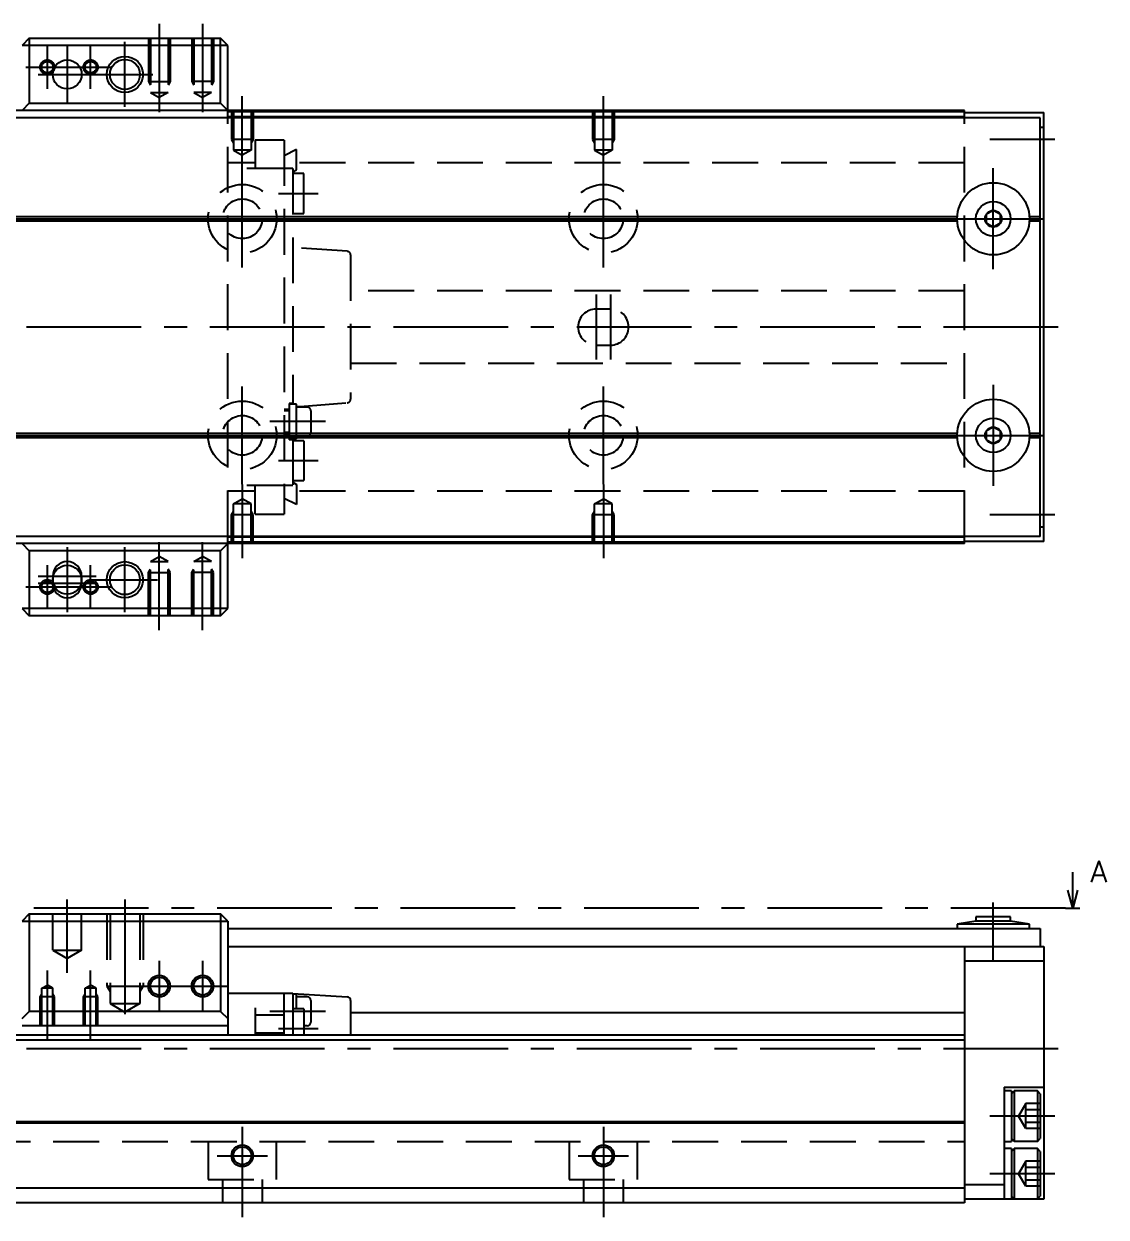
# Model space of a CAD drawing. Extents: x -2 to 504, y -8 to 279.
# Drawn here: x 354.5 to 504.4, y 8 to 173.3 of the extents above; entities that cross this region are included whole.
import ezdxf

# ---------------------------------------------------------------- set-up
doc = ezdxf.new("R2010")
doc.units = 0
doc.header["$LTSCALE"] = 0.5
doc.linetypes.add('CENTER', pattern=[50.8, 31.75, -6.35, 6.35, -6.35])
doc.linetypes.add('DASHED', pattern=[19.05, 12.7, -6.35])
for name, color, linetype in [('MSM_CENTER', 1, 'CENTER'), ('MSM_CONTINUOUS', 7, 'CONTINUOUS'), ('MSM_DASHED', 4, 'DASHED'), ('MSM_NARROW', 5, 'CONTINUOUS'), ('MSM_PART_NUMBER', 7, 'CONTINUOUS')]:
    doc.layers.add(name, color=color, linetype=linetype)
doc.styles.get("Standard").update_dxf_attribs({"font": 'txt.shx', "height": 3, "bigfont": 'bigfont.shx'})

msp = doc.modelspace()

# ---------------------------------------------------------------- linework, layer by layer
at = {"layer": 'MSM_CENTER'}
for p, q in [((373.26, 173.3), (373.26, 161.09)), ((379.26, 173.3), (379.26, 161.09)), ((357.76, 164.3), (357.76, 170.3)), ((360.51, 170.3), (360.51, 162.3)), ((363.76, 164.3), (363.76, 170.3)), ((368.51, 161.8), (368.51, 170.8)), ((354.76, 167.3), (366.76, 167.3)), ((356.51, 166.3), (373.01, 166.3)), ((384.76, 153.09), (384.76, 163.3)), ((434.76, 153.09), (434.76, 163.3)), ((497.26, 157.3), (488.26, 157.3)), ((384.76, 139.55), (384.76, 153.05)), ((434.76, 139.55), (434.76, 153.05)), ((488.76, 139.3), (488.76, 153.3)), ((389.76, 149.8), (395.26, 149.8)), ((378.01, 146.3), (391.51, 146.3)), ((428.01, 146.3), (441.51, 146.3)), ((481.76, 146.3), (495.76, 146.3)), ((433.76, 135.8), (433.76, 126.8)), ((435.76, 135.8), (435.76, 126.8)), ((497.76, 131.3), (196.26, 131.3)), ((384.76, 109.55), (384.76, 123.05)), ((434.76, 109.55), (434.76, 123.05)), ((488.76, 123.3), (488.76, 109.3)), ((396.26, 118.2), (388.56, 118.2)), ((378.01, 116.3), (391.51, 116.3)), ((428.01, 116.3), (441.51, 116.3)), ((481.76, 116.3), (495.76, 116.3)), ((389.76, 112.8), (395.26, 112.8)), ((384.76, 109.51), (384.76, 99.3)), ((434.76, 109.51), (434.76, 99.3)), ((497.26, 105.3), (488.26, 105.3)), ((373.26, 89.3), (373.26, 101.51)), ((379.26, 89.3), (379.26, 101.51)), ((360.51, 100.8), (360.51, 91.8)), ((368.51, 91.8), (368.51, 100.8)), ((357.76, 92.3), (357.76, 98.3)), ((363.76, 92.3), (363.76, 98.3)), ((356.51, 96.8), (364.51, 96.8)), ((364.01, 96.3), (373.01, 96.3)), ((354.76, 95.3), (366.76, 95.3)), ((356.51, 95.8), (364.51, 95.8)), ((360.51, 41.85), (360.51, 52)), ((368.51, 52), (368.51, 34.41)), ((488.76, 43.5), (488.76, 51.6)), ((498.76, 50.8), (189.76, 50.8)), ((373.26, 43.5), (373.26, 36.5)), ((379.26, 43.5), (379.26, 36.5)), ((357.76, 32.5), (357.76, 42.15)), ((363.76, 32.5), (363.76, 42.15)), ((369.76, 40), (382.76, 40)), ((396.26, 36.5), (388.56, 36.5)), ((395.26, 34.1), (389.76, 34.1)), ((497.76, 31.3), (196.26, 31.3)), ((497.26, 22), (488.26, 22)), ((384.76, 20.5), (384.76, 8)), ((434.76, 20.5), (434.76, 8)), ((381.26, 16.5), (388.26, 16.5)), ((431.26, 16.5), (438.26, 16.5)), ((497.26, 14), (488.26, 14))]:
    msp.add_line(p, q, dxfattribs=at)
at = {"layer": 'MSM_CONTINUOUS'}
for p, q in [((355.26, 171.3), (354.26, 170.3)), ((382.76, 170.3), (354.26, 170.3)), ((355.26, 171.3), (381.76, 171.3)), ((355.26, 171.3), (355.26, 162.3)), ((382.76, 170.3), (381.76, 171.3)), ((381.76, 162.3), (381.76, 171.3)), ((382.76, 160.3), (382.76, 170.3)), ((355.26, 162.3), (354.26, 161.3)), ((355.26, 162.3), (381.76, 162.3)), ((382.76, 161.3), (381.76, 162.3)), ((484.76, 161.3), (234.76, 161.3)), ((484.76, 161.1), (382.76, 161.1)), ((484.76, 160.4), (382.76, 160.4)), ((484.76, 160.3), (484.76, 161.3)), ((484.76, 161), (495.76, 161)), ((495.76, 101.6), (495.76, 161)), ((495.26, 160.3), (223.26, 160.3)), ((495.26, 102.3), (495.26, 160.3)), ((495.26, 159), (495.76, 159)), ((488.76, 147.45), (487.76, 146.88)), ((489.76, 146.88), (488.76, 147.45)), ((234.75, 146.6), (483.77, 146.6)), ((234.75, 146), (483.77, 146)), ((234.76, 146.3), (483.76, 146.3)), ((487.76, 146.88), (487.76, 145.72)), ((487.76, 145.72), (488.76, 145.15)), ((488.76, 145.15), (489.76, 145.72)), ((489.76, 145.72), (489.76, 146.88)), ((493.75, 146.6), (495.26, 146.6)), ((493.75, 146), (495.26, 146)), ((493.76, 146.3), (495.26, 146.3)), ((488.76, 117.45), (487.76, 116.88)), ((489.76, 116.88), (488.76, 117.45)), ((234.75, 116.6), (483.77, 116.6)), ((234.75, 116), (483.77, 116)), ((234.76, 116.3), (483.76, 116.3)), ((487.76, 116.88), (487.76, 115.72)), ((487.76, 115.72), (488.76, 115.15)), ((488.76, 115.15), (489.76, 115.72)), ((489.76, 115.72), (489.76, 116.88)), ((493.75, 116.6), (495.26, 116.6)), ((493.75, 116), (495.26, 116)), ((493.76, 116.3), (495.26, 116.3)), ((495.76, 103.6), (495.26, 103.6)), ((495.26, 102.3), (223.26, 102.3)), ((484.76, 101.3), (234.76, 101.3)), ((354.26, 101.3), (355.26, 100.3)), ((381.76, 100.3), (382.76, 101.3)), ((382.76, 92.3), (382.76, 102.3)), ((484.76, 102.2), (382.76, 102.2)), ((484.76, 101.5), (382.76, 101.5)), ((484.76, 101.3), (484.76, 102.3)), ((495.76, 101.6), (484.76, 101.6)), ((381.76, 100.3), (355.26, 100.3)), ((355.26, 100.3), (355.26, 91.3)), ((381.76, 91.3), (381.76, 100.3)), ((358.51, 96.8), (358.51, 95.8)), ((362.51, 95.8), (362.51, 96.8)), ((354.26, 92.3), (355.26, 91.3)), ((382.76, 92.3), (354.26, 92.3)), ((381.76, 91.3), (355.26, 91.3)), ((381.76, 91.3), (382.76, 92.3)), ((499.76, 50.8), (499.76, 55.8)), ((499.76, 50.8), (499.09, 53.3)), ((500.43, 53.3), (499.76, 50.8)), ((355.26, 50), (354.26, 49)), ((355.26, 50), (381.76, 50)), ((355.26, 50), (355.26, 36.5)), ((382.76, 49), (381.76, 50)), ((381.76, 50), (381.76, 36.5)), ((491.16, 49.6), (486.36, 49.6)), ((486.36, 49.6), (486.36, 49)), ((491.16, 49), (491.16, 49.6)), ((498.76, 50.8), (500.76, 50.8)), ((354.26, 49), (382.76, 49)), ((382.76, 49), (382.76, 33.2)), ((382.76, 48), (495.26, 48)), ((486.36, 49), (483.76, 48.6)), ((493.76, 48.6), (483.76, 48.6)), ((483.76, 48.6), (483.76, 48)), ((491.16, 49), (486.36, 49)), ((493.76, 48.6), (491.16, 49)), ((493.76, 48), (493.76, 48.6)), ((495.26, 48), (495.26, 45.5)), ((382.76, 45.5), (495.76, 45.5)), ((484.76, 45.5), (484.76, 10)), ((495.76, 45.5), (495.76, 10.5)), ((484.76, 43.5), (495.76, 43.5)), ((391.76, 39), (382.76, 39)), ((390.56, 33.2), (390.56, 39)), ((391.76, 39), (391.76, 33.2)), ((391.76, 39), (399.29, 38.53)), ((392.26, 38.9), (391.76, 38.9)), ((392.26, 36.85), (392.26, 38.9)), ((393.76, 38.5), (392.26, 38.5)), ((399.76, 38.03), (399.76, 33.2)), ((354.26, 35.5), (355.26, 36.5)), ((381.76, 36.5), (355.26, 36.5)), ((381.76, 36.5), (382.76, 35.5)), ((386.56, 37), (386.56, 33.2)), ((393.26, 36.85), (391.76, 36.85)), ((393.26, 36.85), (393.26, 33.2)), ((394.26, 38), (394.26, 35)), ((390.56, 36), (386.56, 36)), ((484.76, 36.3), (399.76, 36.3)), ((484.76, 33.2), (234.76, 33.2)), ((382.76, 34.5), (354.26, 34.5)), ((390.56, 33.5), (386.56, 33.5)), ((393.76, 34.5), (393.26, 34.5)), ((484.76, 32.5), (234.76, 32.5)), ((490.26, 26), (490.26, 10.5)), ((490.26, 26), (495.76, 26)), ((491.26, 25.5), (490.26, 25.5)), ((491.26, 25.1), (491.66, 25.5)), ((491.26, 25.5), (491.26, 18.5)), ((491.66, 25.5), (491.66, 18.5)), ((494.86, 25.5), (491.66, 25.5)), ((495.26, 25.1), (494.86, 25.5)), ((494.86, 25.5), (494.86, 18.5)), ((495.26, 25.1), (495.26, 18.9)), ((484.76, 21.2), (234.76, 21.2)), ((484.76, 21), (234.76, 21)), ((490.26, 18.5), (491.26, 18.5)), ((491.66, 18.5), (491.26, 18.9)), ((494.86, 18.5), (491.66, 18.5)), ((494.86, 18.5), (495.26, 18.9)), ((491.26, 17.5), (490.26, 17.5)), ((491.26, 17.5), (491.26, 10.5)), ((491.26, 17.1), (491.66, 17.5)), ((491.66, 17.5), (491.66, 10.5)), ((494.86, 17.5), (491.66, 17.5)), ((494.86, 17.5), (494.86, 10.5)), ((495.26, 17.1), (494.86, 17.5)), ((495.26, 17.1), (495.26, 10.9)), ((484.76, 12), (234.76, 12)), ((484.76, 12.5), (490.26, 12.5)), ((484.76, 10), (234.76, 10)), ((495.76, 10.5), (484.76, 10.5)), ((491.66, 10.5), (491.26, 10.9)), ((494.86, 10.5), (495.26, 10.9))]:
    msp.add_line(p, q, dxfattribs=at)
for centre, radius in [((360.51, 166.3), 2), ((368.51, 166.3), 2.07), ((488.76, 146.3), 5), ((488.76, 146.3), 2.4), ((488.76, 146.3), 1.15), ((488.76, 116.3), 5), ((488.76, 116.3), 2.4), ((488.76, 116.3), 1.15), ((360.51, 96.3), 2), ((368.51, 96.3), 2.07), ((373.26, 40), 1.23), ((379.26, 40), 1.23), ((384.76, 16.5), 1.23), ((434.76, 16.5), 1.23)]:
    msp.add_circle(centre, radius, dxfattribs=at)
for centre, radius, start, end in [((360.51, 96.8), 2, 0, 180), ((360.51, 95.8), 2, 180, 0), ((393.76, 38), 0.5, 0, 90), ((399.26, 38.03), 0.5, 0, 86.4237), ((393.76, 35), 0.5, 270, 0)]:
    msp.add_arc(centre, radius, start, end, dxfattribs=at)
at = {"layer": 'MSM_DASHED'}
for p, q in [((371.76, 171.3), (371.76, 165.3)), ((372.03, 171.3), (372.03, 163.8)), ((374.49, 171.3), (374.49, 163.8)), ((374.76, 171.3), (374.76, 165.3)), ((377.76, 171.3), (377.76, 165.3)), ((378.03, 171.3), (378.03, 163.8)), ((380.49, 171.3), (380.49, 163.8)), ((380.76, 171.3), (380.76, 165.3)), ((371.76, 165.3), (374.76, 165.3)), ((371.76, 165.3), (372.03, 164.83)), ((372.03, 163.8), (373.26, 163.09)), ((372.03, 163.8), (374.49, 163.8)), ((374.49, 163.8), (373.26, 163.09)), ((374.76, 165.3), (374.49, 164.83)), ((380.76, 165.3), (377.76, 165.3)), ((377.76, 165.3), (378.03, 164.83)), ((378.03, 163.8), (379.26, 163.09)), ((380.49, 163.8), (378.03, 163.8)), ((380.49, 163.8), (379.26, 163.09)), ((380.76, 165.3), (380.49, 164.83)), ((383.26, 161.3), (383.26, 157.3)), ((383.53, 161.3), (383.53, 155.8)), ((385.99, 161.3), (385.99, 155.8)), ((386.26, 161.3), (386.26, 157.3)), ((433.26, 161.3), (433.26, 157.3)), ((433.53, 161.3), (433.53, 155.8)), ((435.99, 161.3), (435.99, 155.8)), ((436.26, 161.3), (436.26, 157.3)), ((382.76, 102.3), (382.76, 160.3)), ((484.76, 102.3), (484.76, 160.3)), ((383.26, 157.3), (383.53, 156.83)), ((386.26, 157.3), (383.26, 157.3)), ((386.26, 157.3), (385.99, 156.83)), ((390.56, 157.2), (386.56, 157.2)), ((386.56, 157.2), (386.56, 153.25)), ((390.56, 157.2), (390.56, 105.4)), ((433.26, 157.3), (433.53, 156.83)), ((436.26, 157.3), (433.26, 157.3)), ((436.26, 157.3), (435.99, 156.83)), ((385.99, 155.8), (383.53, 155.8)), ((383.53, 155.8), (384.76, 155.09)), ((385.99, 155.8), (384.76, 155.09)), ((392.26, 155.89), (390.56, 155.04)), ((392.26, 153.1), (392.26, 155.89)), ((435.99, 155.8), (433.53, 155.8)), ((433.53, 155.8), (434.76, 155.09)), ((435.99, 155.8), (434.76, 155.09)), ((386.56, 154.05), (382.76, 154.05)), ((484.76, 154.05), (392.26, 154.05)), ((391.76, 153.25), (382.76, 153.25)), ((391.76, 153.25), (391.76, 120.6)), ((391.76, 152.8), (392.26, 153.1)), ((393.26, 152.55), (391.76, 152.55)), ((393.26, 147.05), (393.26, 152.55)), ((391.76, 147.05), (393.26, 147.05)), ((399.29, 141.79), (391.76, 142.3)), ((399.76, 141.29), (399.76, 121.31)), ((484.76, 136.3), (399.76, 136.3)), ((435.76, 133.8), (433.76, 133.8)), ((433.76, 128.8), (435.76, 128.8)), ((399.76, 126.3), (484.76, 126.3)), ((391.26, 120.7), (391.26, 115.7)), ((391.76, 120.7), (391.26, 120.7)), ((392.76, 120.31), (399.3, 120.81)), ((391.26, 119.9), (390.56, 119.9)), ((391.26, 119.7), (390.56, 119.7)), ((392.26, 120.6), (391.26, 120.6)), ((392.26, 115.8), (392.26, 120.6)), ((392.26, 120.31), (392.76, 120.31)), ((393.76, 120.2), (392.26, 120.2)), ((394.26, 119.7), (394.26, 116.7)), ((391.26, 116.7), (390.56, 116.7)), ((391.26, 116.5), (390.56, 116.5)), ((391.26, 115.8), (392.26, 115.8)), ((391.76, 115.8), (391.76, 109.35)), ((393.76, 116.2), (392.26, 116.2)), ((391.76, 115.7), (391.26, 115.7)), ((393.26, 115.55), (391.76, 115.55)), ((393.26, 115.55), (393.26, 110.05)), ((391.76, 109.35), (382.76, 109.35)), ((386.56, 105.4), (386.56, 109.35)), ((391.76, 110.05), (393.26, 110.05)), ((391.76, 109.8), (392.26, 109.5)), ((392.26, 109.5), (392.26, 106.71)), ((386.56, 108.55), (382.76, 108.55)), ((383.53, 106.8), (384.76, 107.51)), ((385.99, 106.8), (384.76, 107.51)), ((392.26, 106.71), (390.56, 107.56)), ((484.76, 108.55), (392.26, 108.55)), ((433.53, 106.8), (434.76, 107.51)), ((435.99, 106.8), (434.76, 107.51)), ((383.53, 101.3), (383.53, 106.8)), ((385.99, 106.8), (383.53, 106.8)), ((385.99, 101.3), (385.99, 106.8)), ((433.53, 101.3), (433.53, 106.8)), ((435.99, 106.8), (433.53, 106.8)), ((435.99, 101.3), (435.99, 106.8)), ((383.26, 105.3), (383.53, 105.77)), ((383.26, 101.3), (383.26, 105.3)), ((386.26, 105.3), (383.26, 105.3)), ((386.26, 105.3), (385.99, 105.77)), ((386.26, 101.3), (386.26, 105.3)), ((386.56, 105.4), (390.56, 105.4)), ((433.26, 105.3), (433.53, 105.77)), ((433.26, 101.3), (433.26, 105.3)), ((436.26, 105.3), (433.26, 105.3)), ((436.26, 105.3), (435.99, 105.77)), ((436.26, 101.3), (436.26, 105.3)), ((372.03, 98.8), (373.26, 99.51)), ((374.49, 98.8), (373.26, 99.51)), ((378.03, 98.8), (379.26, 99.51)), ((380.49, 98.8), (379.26, 99.51)), ((371.76, 97.3), (372.03, 97.77)), ((372.03, 91.3), (372.03, 98.8)), ((372.03, 98.8), (374.49, 98.8)), ((374.49, 91.3), (374.49, 98.8)), ((374.76, 97.3), (374.49, 97.77)), ((377.76, 97.3), (378.03, 97.77)), ((378.03, 91.3), (378.03, 98.8)), ((380.49, 98.8), (378.03, 98.8)), ((380.49, 91.3), (380.49, 98.8)), ((380.76, 97.3), (380.49, 97.77)), ((371.76, 91.3), (371.76, 97.3)), ((371.76, 97.3), (374.76, 97.3)), ((374.76, 91.3), (374.76, 97.3)), ((377.76, 91.3), (377.76, 97.3)), ((380.76, 97.3), (377.76, 97.3)), ((380.76, 91.3), (380.76, 97.3)), ((358.51, 45), (358.51, 50)), ((362.51, 45), (362.51, 50)), ((366.01, 50), (366.01, 40)), ((366.44, 50), (366.44, 37.6)), ((370.58, 50), (370.58, 37.6)), ((371.01, 50), (371.01, 40)), ((358.51, 45), (362.51, 45)), ((358.51, 45), (360.51, 43.85)), ((362.51, 45), (360.51, 43.85)), ((356.98, 39.7), (357.76, 40.15)), ((356.98, 34.5), (356.98, 39.7)), ((358.54, 39.7), (356.98, 39.7)), ((358.54, 39.7), (357.76, 40.15)), ((358.54, 34.5), (358.54, 39.7)), ((362.98, 39.7), (363.76, 40.15)), ((362.98, 34.5), (362.98, 39.7)), ((364.54, 39.7), (362.98, 39.7)), ((364.54, 39.7), (363.76, 40.15)), ((364.54, 34.5), (364.54, 39.7)), ((366.01, 40), (371.01, 40)), ((366.01, 40), (366.44, 39.25)), ((371.01, 40), (370.58, 39.25)), ((356.76, 38.5), (356.98, 38.87)), ((356.76, 34.5), (356.76, 38.5)), ((358.76, 38.5), (356.76, 38.5)), ((358.76, 38.5), (358.54, 38.87)), ((358.76, 34.5), (358.76, 38.5)), ((362.76, 38.5), (362.98, 38.87)), ((362.76, 34.5), (362.76, 38.5)), ((364.76, 38.5), (362.76, 38.5)), ((364.76, 38.5), (364.54, 38.87)), ((364.76, 34.5), (364.76, 38.5)), ((366.44, 37.6), (370.58, 37.6)), ((366.44, 37.6), (368.51, 36.41)), ((370.58, 37.6), (368.51, 36.41)), ((493.26, 23.73), (492.26, 22)), ((493.26, 20.27), (493.26, 23.73)), ((495.26, 23.73), (493.26, 23.73)), ((493.26, 20.27), (492.26, 22)), ((495.26, 22.87), (493.26, 22.87)), ((495.26, 21.13), (493.26, 21.13)), ((495.26, 20.27), (493.26, 20.27)), ((234.76, 18.5), (484.76, 18.5)), ((380.01, 18.5), (380.01, 13.2)), ((389.51, 13.2), (389.51, 18.5)), ((430.01, 18.5), (430.01, 13.2)), ((439.51, 13.2), (439.51, 18.5)), ((493.26, 15.73), (492.26, 14)), ((493.26, 12.27), (493.26, 15.73)), ((495.26, 15.73), (493.26, 15.73)), ((493.26, 12.27), (492.26, 14)), ((495.26, 14.87), (493.26, 14.87)), ((380.01, 13.2), (389.51, 13.2)), ((382.01, 13.2), (382.01, 10)), ((387.51, 13.2), (387.51, 10)), ((430.01, 13.2), (439.51, 13.2)), ((432.01, 13.2), (432.01, 10)), ((437.51, 13.2), (437.51, 10)), ((495.26, 13.13), (493.26, 13.13)), ((495.26, 12.27), (493.26, 12.27))]:
    msp.add_line(p, q, dxfattribs=at)
for centre, radius in [((357.76, 167.3), 1), ((357.76, 167.3), 0.783), ((363.76, 167.3), 1), ((363.76, 167.3), 0.783), ((384.76, 146.3), 4.75), ((434.76, 146.3), 4.75), ((384.76, 146.3), 2.75), ((434.76, 146.3), 2.75), ((384.76, 116.3), 4.75), ((434.76, 116.3), 4.75), ((384.76, 116.3), 2.75), ((434.76, 116.3), 2.75), ((357.76, 95.3), 1), ((357.76, 95.3), 0.783), ((363.76, 95.3), 1), ((363.76, 95.3), 0.783)]:
    msp.add_circle(centre, radius, dxfattribs=at)
for centre, radius, start, end in [((399.26, 141.29), 0.5, 0, 86.1409), ((433.76, 131.3), 2.5, 90, 270), ((435.76, 131.3), 2.5, 270, 90), ((399.26, 121.31), 0.5, 274.3825, 0), ((393.76, 119.7), 0.5, 0, 90), ((393.76, 116.7), 0.5, 270, 0)]:
    msp.add_arc(centre, radius, start, end, dxfattribs=at)
at = {"layer": 'MSM_NARROW'}
for centre, radius in [((368.51, 166.3), 2.5), ((368.51, 96.3), 2.5), ((373.26, 40), 1.5), ((379.26, 40), 1.5), ((384.76, 16.5), 1.5), ((434.76, 16.5), 1.5)]:
    msp.add_circle(centre, radius, dxfattribs=at)

# ---------------------------------------------------------------- texts
at = {"layer": 'MSM_PART_NUMBER'}
msp.add_text('A', height=3, dxfattribs=at).set_placement((502.2, 54.38))

doc.saveas('drawing.dxf')
